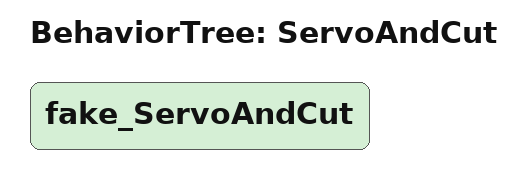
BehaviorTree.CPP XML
<root BTCPP_format="4">
  <BehaviorTree ID="ServoAndCut">
    <fake_ServoAndCut/>
  </BehaviorTree>
</root>
